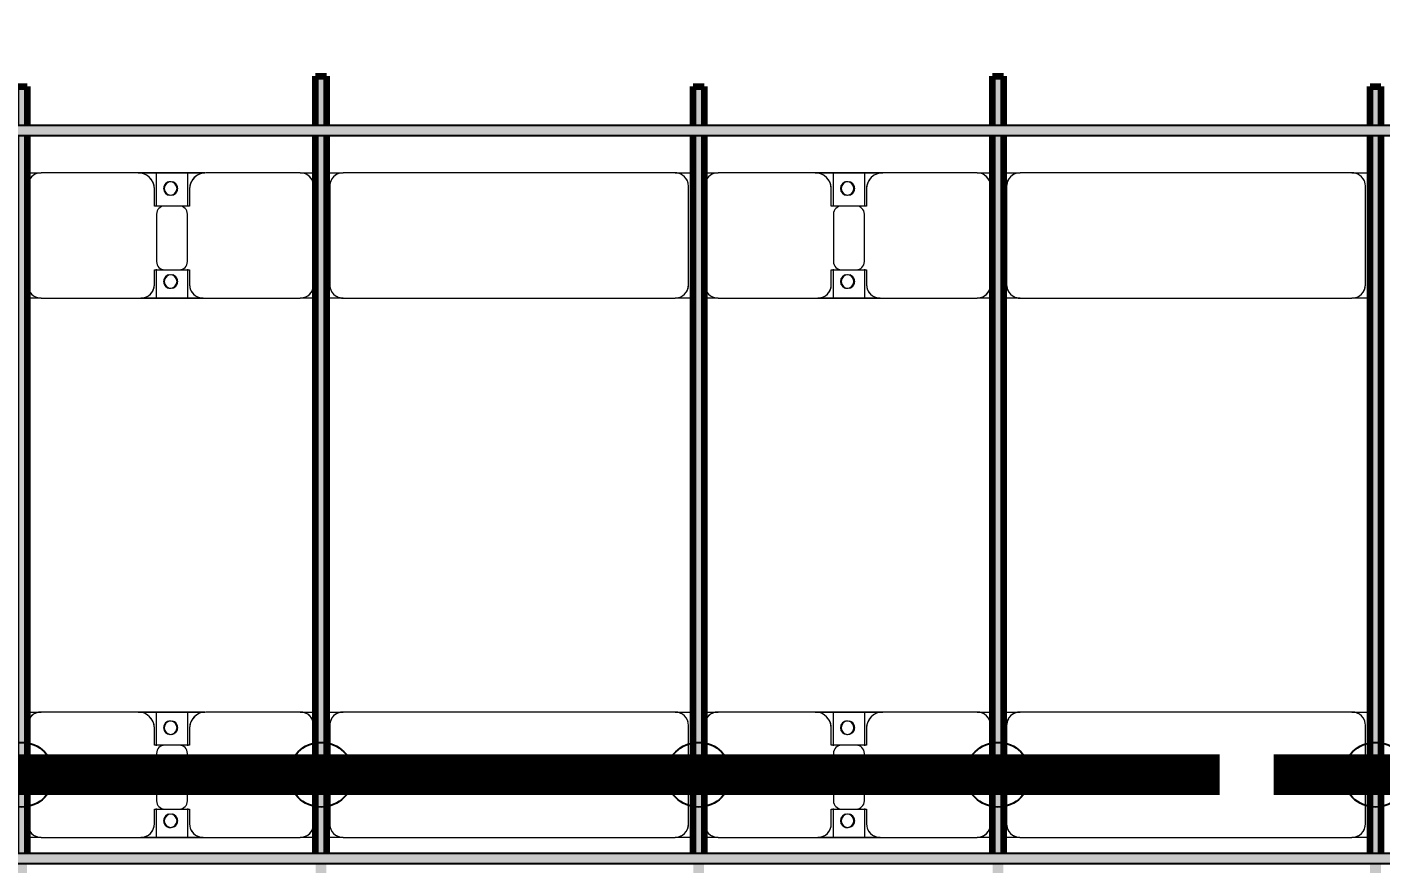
# Model space of a CAD drawing. Header units: millimetres. Extents: x -268744 to 115753, y -96240 to -10461.
# Drawn here: x -140349 to -135329, y -22647 to -19543 of the extents above; entities that cross this region are included whole.
import ezdxf

# ---------------------------------------------------------------- set-up
doc = ezdxf.new("R2010")
doc.units = ezdxf.units.MM
for name, color, linetype, lineweight in [('A-ANNO-DIMS', 211, 'Continuous', 9), ('A-ANNO-DIMS-900', 211, 'Continuous', 9), ('A-GENM', 13, 'Continuous', 9), ('S-BEAM', 12, 'Continuous', 9)]:
    doc.layers.add(name, color=color, linetype=linetype, lineweight=lineweight)
doc.layers.add('GC-HOP 40x60 GIA CUONG', color=1, linetype='Continuous')
doc.styles.add('Trebuchet MS', font='trebuc.ttf', dxfattribs={"width": 0.8, "height": 2700})
doc.dimstyles.new('Arc_Length_-_3mm_Trebuchet_MS_3', dxfattribs={"dimscale": 304.8, "dimtxt": 2783.567448, "dimasz": 2.952756, "dimexe": 4.429134, "dimexo": 4.429134, "dimgap": 0.885827, "dimtad": 1, "dimdec": 0, "dimrnd": 10, "dimzin": 0, "dimdsep": 46, "dimtxsty": 'Trebuchet MS', "dimblk1": 'OBLIQUE', "dimblk2": 'OBLIQUE', "dimsah": 1, "dimcen": 0.09, "dimdle": 2.952756, "dimazin": 0, "dimtfac": 1, "dimtdec": 4, "dimtix": 1, "dimtmove": 0, "dimatfit": 3, "dimfxl": 1, "dimtvp": 1, "dimtfill": 1, "dimtolj": 1, "dimtzin": 0, "dimarcsym": 2})

# ---------------------------------------------------------------- blocks, each defined once
blk = doc.blocks.new('Dầm C52 - Hộp 40x60-104813-KHUNG KẾT CẤU BÈ PIN 1')
at = {"layer": 'S-BEAM', "lineweight": 25}
blk.add_hatch(color=4, dxfattribs=at).paths.add_polyline_path([(-145811, -20), (145811, -20), (145811, 20), (-145811, 20)])
at = {"layer": 'S-BEAM', "color": 4, "lineweight": 25}
for p, q in [((-145811, 20), (145811, 20)), ((145811, -20), (-145811, -20))]:
    blk.add_line(p, q, dxfattribs=at)
blk = doc.blocks.new('Dầm C52 - Hộp 40x60-V24-KHUNG KẾT CẤU BÈ PIN 1')
at = {"layer": 'S-BEAM', "lineweight": 25}
blk.add_hatch(color=4, dxfattribs=at).paths.add_polyline_path([(-145811, -20), (145811, -20), (145811, 20), (-145811, 20)])
at = {"layer": 'S-BEAM', "color": 4, "lineweight": 25}
for p, q in [((-145811, 20), (145811, 20)), ((145811, -20), (-145811, -20))]:
    blk.add_line(p, q, dxfattribs=at)
blk = doc.blocks.new('Dai phao do pin - DẢI PHAO ĐỠ PIN-V53-KHUNG KẾT CẤU BÈ PIN 1')
at = {"layer": 'A-GENM', "color": 7}
for p, q in [((40877.6, 241.6), (40929.7, 241.6)), ((40877.6, 241.6), (40929.7, 241.6)), ((41289.7, 241.6), (40929.7, 241.6)), ((41289.7, 241.6), (41472.2, 241.6)), ((41472.2, 241.6), (41289.7, 241.6)), ((41357.8, 241.6), (41537.4, 241.6)), ((41357.8, 116.2), (41357.8, 241.6)), ((41537.4, 241.6), (41357.8, 241.6)), ((41472.2, 241.6), (41472.2, 116.2)), ((41890.3, 241.6), (41540.3, 241.6)), ((41890.3, 241.6), (41947.6, 241.6)), ((41890.3, 241.6), (41947.6, 241.6)), ((41987.6, 241.6), (42049.7, 241.6)), ((41987.6, 241.6), (42049.7, 241.6)), ((43280.3, 241.6), (42049.7, 241.6)), ((43280.3, 241.6), (43347.6, 241.6)), ((43280.3, 241.6), (43347.6, 241.6)), ((43387.6, 241.6), (43439.7, 241.6)), ((43387.6, 241.6), (43439.7, 241.6)), ((43799.7, 241.6), (43439.7, 241.6)), ((43799.7, 241.6), (43982.2, 241.6)), ((43982.2, 241.6), (43799.7, 241.6)), ((43867.8, 241.6), (44050.3, 241.6)), ((43867.8, 116.2), (43867.8, 241.6)), ((44050.3, 241.6), (43867.8, 241.6)), ((43982.2, 241.6), (43982.2, 116.2)), ((44400.3, 241.6), (44050.3, 241.6)), ((44400.3, 241.6), (44457.6, 241.6)), ((44400.3, 241.6), (44457.6, 241.6)), ((44497.6, 241.6), (44559.7, 241.6)), ((44497.6, 241.6), (44559.7, 241.6)), ((45790.3, 241.6), (44559.7, 241.6)), ((45790.3, 241.6), (45857.6, 241.6)), ((45790.3, 241.6), (45857.6, 241.6)), ((40879.7, 191.6), (40879.7, -173.4)), ((41349.7, 118.2), (41349.7, 181.6)), ((41480.3, 181.6), (41480.3, 118.2)), ((41940.3, -173.4), (41940.3, 191.6)), ((41999.7, 191.6), (41999.7, -173.4)), ((43330.3, -173.4), (43330.3, 191.6)), ((43389.7, 191.6), (43389.7, -173.4)), ((43859.7, 118.2), (43859.7, 181.6)), ((43990.3, 181.6), (43990.3, 118.2)), ((44450.3, -173.4), (44450.3, 191.6)), ((44509.7, 191.6), (44509.7, -173.4)), ((45840.3, -173.4), (45840.3, 191.6)), ((41442.2, 118.2), (41349.7, 118.2)), ((41480.3, 118.2), (41387.8, 118.2)), ((43952.2, 118.2), (43859.7, 118.2)), ((43990.3, 118.2), (43897.8, 118.2)), ((41357.8, 88.2), (41357.8, -88.2)), ((41472.2, -88.2), (41472.2, 88.2)), ((43867.8, 88.2), (43867.8, -88.2)), ((43982.2, -88.2), (43982.2, 88.2)), ((41349.7, -173.4), (41349.7, -118.2)), ((41349.7, -118.2), (41442.2, -118.2)), ((41357.8, -223.4), (41357.8, -116.2)), ((41387.8, -118.2), (41480.3, -118.2)), ((41472.2, -116.2), (41472.2, -223.4)), ((41480.3, -118.2), (41480.3, -173.4)), ((43859.7, -173.4), (43859.7, -118.2)), ((43859.7, -118.2), (43952.2, -118.2)), ((43867.8, -223.4), (43867.8, -116.2)), ((43897.8, -118.2), (43990.3, -118.2)), ((43982.2, -116.2), (43982.2, -223.4)), ((43990.3, -118.2), (43990.3, -173.4)), ((40929.7, -223.4), (40877.6, -223.4)), ((40929.7, -223.4), (40877.6, -223.4)), ((40929.7, -223.4), (41299.7, -223.4)), ((41472.2, -223.4), (41299.7, -223.4)), ((41299.7, -223.4), (41472.2, -223.4)), ((41530.3, -223.4), (41357.8, -223.4)), ((41357.8, -223.4), (41530.3, -223.4)), ((41530.3, -223.4), (41890.3, -223.4)), ((41947.6, -223.4), (41890.3, -223.4)), ((41947.6, -223.4), (41890.3, -223.4)), ((42049.7, -223.4), (41987.6, -223.4)), ((42049.7, -223.4), (41987.6, -223.4)), ((42049.7, -223.4), (43280.3, -223.4)), ((43347.6, -223.4), (43280.3, -223.4)), ((43347.6, -223.4), (43280.3, -223.4)), ((43439.7, -223.4), (43387.6, -223.4)), ((43439.7, -223.4), (43387.6, -223.4)), ((43439.7, -223.4), (43809.7, -223.4)), ((43982.2, -223.4), (43809.7, -223.4)), ((43809.7, -223.4), (43982.2, -223.4)), ((44040.3, -223.4), (43867.8, -223.4)), ((43867.8, -223.4), (44040.3, -223.4)), ((44040.3, -223.4), (44400.3, -223.4)), ((44457.6, -223.4), (44400.3, -223.4)), ((44457.6, -223.4), (44400.3, -223.4)), ((44559, -223.4), (44497.6, -223.4)), ((44559, -223.4), (44497.6, -223.4)), ((44559.7, -223.4), (45790.3, -223.4)), ((45857.6, -223.4), (45790.3, -223.4)), ((45857.6, -223.4), (45790.3, -223.4))]:
    blk.add_line(p, q, dxfattribs=at)
for centre, radius, start, end in [((40929.7, 191.6), 50, 90, 180), ((40929.7, 191.6), 50, 105, 180), ((41289.7, 181.6), 60, 0, 90), ((41289.7, 181.6), 60, 0, 60), ((41408.6, 183.2), 25, 0, 180), ((41408.6, 183.2), 25, 0, 165), ((41411.4, 183.2), 25, 360, 180), ((41411.4, 183.2), 25, 90, 180), ((41411.4, 183.2), 25, 15, 75), ((41540.3, 181.6), 60, 90, 180), ((41540.3, 181.6), 60, 120, 180), ((41890.3, 191.6), 50, 0, 90), ((41890.3, 191.6), 50, 0, 75), ((42049.7, 191.6), 50, 90, 180), ((42049.7, 191.6), 50, 150, 180), ((42049.7, 191.6), 50, 105, 135), ((43280.3, 191.6), 50, 0, 90), ((43280.3, 191.6), 50, 60, 90), ((43280.3, 191.6), 50, 15, 30), ((43439.7, 191.6), 50, 90, 180), ((43439.7, 191.6), 50, 105, 180), ((43799.7, 181.6), 60, 360, 90), ((43799.7, 181.6), 60, 360, 60), ((43918.6, 183.2), 25, 360, 180), ((43918.6, 183.2), 25, 360, 165), ((43921.4, 183.2), 25, 360, 180), ((43921.4, 183.2), 25, 90, 180), ((43921.4, 183.2), 25, 15, 75), ((44050.3, 181.6), 60, 90, 180), ((44050.3, 181.6), 60, 120, 180), ((44400.3, 191.6), 50, 0, 90), ((44400.3, 191.6), 50, 0, 75), ((44559.7, 191.6), 50, 90, 180), ((44559.7, 191.6), 50, 150, 180), ((44559.7, 191.6), 50, 105, 135), ((45790.3, 191.6), 50, 0, 90), ((45790.3, 191.6), 50, 60, 90), ((45790.3, 191.6), 50, 15, 30), ((41408.6, 183.2), 25, 180, 360), ((41411.4, 183.2), 25, 180, 0), ((41411.4, 183.2), 25, 180, 300), ((41408.6, 183.2), 25, 210, 0), ((41411.4, 183.2), 25, 330, 345), ((43918.6, 183.2), 25, 180, 360), ((43921.4, 183.2), 25, 180, 360), ((43921.4, 183.2), 25, 180, 300), ((43918.6, 183.2), 25, 210, 360), ((43921.4, 183.2), 25, 330, 345), ((41387.8, 88.2), 30, 90, 180), ((41442.2, 88.2), 30, 0, 90), ((43897.8, 88.2), 30, 90, 180), ((43952.2, 88.2), 30, 0, 90), ((41387.8, -88.2), 30, 180, 270), ((41442.2, -88.2), 30, 270, 360), ((43897.8, -88.2), 30, 180, 270), ((43952.2, -88.2), 30, 270, 0), ((41408.6, -161.8), 25, 360, 180), ((41408.6, -161.8), 25, 105, 165), ((41411.4, -161.8), 25, 360, 180), ((41411.4, -161.8), 25, 105, 180), ((41408.6, -161.8), 25, 360, 75), ((41411.4, -161.8), 25, 15, 75), ((43918.6, -161.8), 25, 0, 180), ((43918.6, -161.8), 25, 105, 165), ((43921.4, -161.8), 25, 0, 180), ((43921.4, -161.8), 25, 105, 180), ((43918.6, -161.8), 25, 0, 75), ((43921.4, -161.8), 25, 15, 75), ((40929.7, -173.4), 50, 180, 270), ((40929.7, -173.4), 50, 180, 255), ((41299.7, -173.4), 50, 270, 0), ((41299.7, -173.4), 50, 285, 0), ((41408.6, -161.8), 25, 180, 360), ((41408.6, -161.8), 25, 195, 360), ((41411.4, -161.8), 25, 180, 360), ((41411.4, -161.8), 25, 180, 270), ((41411.4, -161.8), 25, 285, 345), ((41530.3, -173.4), 50, 180, 270), ((41530.3, -173.4), 50, 180, 255), ((41890.3, -173.4), 50, 270, 0), ((41890.3, -173.4), 50, 285, 0), ((42049.7, -173.4), 50, 180, 270), ((42049.7, -173.4), 50, 180, 210), ((43280.3, -173.4), 50, 270, 0), ((43280.3, -173.4), 50, 330, 360), ((43439.7, -173.4), 50, 180, 270), ((43439.7, -173.4), 50, 180, 255), ((43809.7, -173.4), 50, 270, 360), ((43809.7, -173.4), 50, 285, 0), ((43918.6, -161.8), 25, 180, 0), ((43918.6, -161.8), 25, 195, 0), ((43921.4, -161.8), 25, 180, 0), ((43921.4, -161.8), 25, 180, 270), ((43921.4, -161.8), 25, 285, 345), ((44040.3, -173.4), 50, 180, 270), ((44040.3, -173.4), 50, 180, 255), ((44400.3, -173.4), 50, 270, 360), ((44400.3, -173.4), 50, 285, 360), ((44559.7, -173.4), 50, 180, 270), ((44559.7, -173.4), 50, 180, 210), ((45790.3, -173.4), 50, 270, 0), ((45790.3, -173.4), 50, 330, 360), ((42049.7, -173.4), 50, 240, 270), ((43280.3, -173.4), 50, 285, 300), ((44559.7, -173.4), 50, 240, 269.2272), ((45790.3, -173.4), 50, 285, 300)]:
    blk.add_arc(centre, radius, start, end, dxfattribs=at)
blk = doc.blocks.new('Dai phao do pin - DẢI PHAO ĐỠ PIN-V54-KHUNG KẾT CẤU BÈ PIN 1')
at = {"layer": 'A-GENM', "color": 7}
for p, q in [((40877.6, 241.6), (40929.7, 241.6)), ((40877.6, 241.6), (40929.7, 241.6)), ((41289.7, 241.6), (40929.7, 241.6)), ((41289.7, 241.6), (41472.2, 241.6)), ((41472.2, 241.6), (41289.7, 241.6)), ((41357.8, 241.6), (41537.4, 241.6)), ((41357.8, 116.2), (41357.8, 241.6)), ((41537.4, 241.6), (41357.8, 241.6)), ((41472.2, 241.6), (41472.2, 116.2)), ((41890.3, 241.6), (41540.3, 241.6)), ((41890.3, 241.6), (41947.6, 241.6)), ((41890.3, 241.6), (41947.6, 241.6)), ((41987.6, 241.6), (42049.7, 241.6)), ((41987.6, 241.6), (42049.7, 241.6)), ((43280.3, 241.6), (42049.7, 241.6)), ((43280.3, 241.6), (43347.6, 241.6)), ((43280.3, 241.6), (43347.6, 241.6)), ((43387.6, 241.6), (43439.7, 241.6)), ((43387.6, 241.6), (43439.7, 241.6)), ((43799.7, 241.6), (43439.7, 241.6)), ((43799.7, 241.6), (43982.2, 241.6)), ((43982.2, 241.6), (43799.7, 241.6)), ((43867.8, 241.6), (44050.3, 241.6)), ((43867.8, 116.2), (43867.8, 241.6)), ((44050.3, 241.6), (43867.8, 241.6)), ((43982.2, 241.6), (43982.2, 116.2)), ((44400.3, 241.6), (44050.3, 241.6)), ((44400.3, 241.6), (44457.6, 241.6)), ((44400.3, 241.6), (44457.6, 241.6)), ((44497.6, 241.6), (44559.7, 241.6)), ((44497.6, 241.6), (44559.7, 241.6)), ((45790.3, 241.6), (44559.7, 241.6)), ((45790.3, 241.6), (45857.6, 241.6)), ((45790.3, 241.6), (45857.6, 241.6)), ((40879.7, 191.6), (40879.7, -173.4)), ((41349.7, 118.2), (41349.7, 181.6)), ((41480.3, 181.6), (41480.3, 118.2)), ((41940.3, -173.4), (41940.3, 191.6)), ((41999.7, 191.6), (41999.7, -173.4)), ((43330.3, -173.4), (43330.3, 191.6)), ((43389.7, 191.6), (43389.7, -173.4)), ((43859.7, 118.2), (43859.7, 181.6)), ((43990.3, 181.6), (43990.3, 118.2)), ((44450.3, -173.4), (44450.3, 191.6)), ((44509.7, 191.6), (44509.7, -173.4)), ((45840.3, -173.4), (45840.3, 191.6)), ((41442.2, 118.2), (41349.7, 118.2)), ((41480.3, 118.2), (41387.8, 118.2)), ((43952.2, 118.2), (43859.7, 118.2)), ((43990.3, 118.2), (43897.8, 118.2)), ((41357.8, 88.2), (41357.8, -88.2)), ((41472.2, -88.2), (41472.2, 88.2)), ((43867.8, 88.2), (43867.8, -88.2)), ((43982.2, -88.2), (43982.2, 88.2)), ((41349.7, -173.4), (41349.7, -118.2)), ((41349.7, -118.2), (41442.2, -118.2)), ((41357.8, -223.4), (41357.8, -116.2)), ((41387.8, -118.2), (41480.3, -118.2)), ((41472.2, -116.2), (41472.2, -223.4)), ((41480.3, -118.2), (41480.3, -173.4)), ((43859.7, -173.4), (43859.7, -118.2)), ((43859.7, -118.2), (43952.2, -118.2)), ((43867.8, -223.4), (43867.8, -116.2)), ((43897.8, -118.2), (43990.3, -118.2)), ((43982.2, -116.2), (43982.2, -223.4)), ((43990.3, -118.2), (43990.3, -173.4)), ((40929.7, -223.4), (40877.6, -223.4)), ((40929.7, -223.4), (40877.6, -223.4)), ((40929.7, -223.4), (41299.7, -223.4)), ((41472.2, -223.4), (41299.7, -223.4)), ((41299.7, -223.4), (41472.2, -223.4)), ((41530.3, -223.4), (41357.8, -223.4)), ((41357.8, -223.4), (41530.3, -223.4)), ((41530.3, -223.4), (41890.3, -223.4)), ((41947.6, -223.4), (41890.3, -223.4)), ((41947.6, -223.4), (41890.3, -223.4)), ((42049.7, -223.4), (41987.6, -223.4)), ((42049.7, -223.4), (41987.6, -223.4)), ((42049.7, -223.4), (43280.3, -223.4)), ((43347.6, -223.4), (43280.3, -223.4)), ((43347.6, -223.4), (43280.3, -223.4)), ((43439.7, -223.4), (43387.6, -223.4)), ((43439.7, -223.4), (43387.6, -223.4)), ((43439.7, -223.4), (43809.7, -223.4)), ((43982.2, -223.4), (43809.7, -223.4)), ((43809.7, -223.4), (43982.2, -223.4)), ((44040.3, -223.4), (43867.8, -223.4)), ((43867.8, -223.4), (44040.3, -223.4)), ((44040.3, -223.4), (44400.3, -223.4)), ((44457.6, -223.4), (44400.3, -223.4)), ((44457.6, -223.4), (44400.3, -223.4)), ((44559.7, -223.4), (44497.6, -223.4)), ((44559.7, -223.4), (44497.6, -223.4)), ((44559.7, -223.4), (45790.3, -223.4)), ((45857.6, -223.4), (45790.3, -223.4)), ((45857.6, -223.4), (45790.3, -223.4))]:
    blk.add_line(p, q, dxfattribs=at)
for centre, radius, start, end in [((40929.7, 191.6), 50, 90, 180), ((40929.7, 191.6), 50, 105, 180), ((41289.7, 181.6), 60, 0, 90), ((41289.7, 181.6), 60, 0, 60), ((41408.6, 183.2), 25, 0, 180), ((41408.6, 183.2), 25, 0, 165), ((41411.4, 183.2), 25, 360, 180), ((41411.4, 183.2), 25, 90, 180), ((41411.4, 183.2), 25, 15, 75), ((41540.3, 181.6), 60, 90, 180), ((41540.3, 181.6), 60, 120, 180), ((41890.3, 191.6), 50, 0, 90), ((41890.3, 191.6), 50, 0, 75), ((42049.7, 191.6), 50, 90, 180), ((42049.7, 191.6), 50, 150, 180), ((42049.7, 191.6), 50, 105, 135), ((43280.3, 191.6), 50, 0, 90), ((43280.3, 191.6), 50, 60, 90), ((43280.3, 191.6), 50, 15, 30), ((43439.7, 191.6), 50, 90, 180), ((43439.7, 191.6), 50, 105, 180), ((43799.7, 181.6), 60, 360, 90), ((43799.7, 181.6), 60, 360, 60), ((43918.6, 183.2), 25, 360, 180), ((43918.6, 183.2), 25, 360, 165), ((43921.4, 183.2), 25, 360, 180), ((43921.4, 183.2), 25, 90, 180), ((43921.4, 183.2), 25, 15, 75), ((44050.3, 181.6), 60, 90, 180), ((44050.3, 181.6), 60, 120, 180), ((44400.3, 191.6), 50, 0, 90), ((44400.3, 191.6), 50, 0, 75), ((44559.7, 191.6), 50, 90, 180), ((44559.7, 191.6), 50, 150, 180), ((44559.7, 191.6), 50, 105, 135), ((45790.3, 191.6), 50, 0, 90), ((45790.3, 191.6), 50, 60, 90), ((45790.3, 191.6), 50, 15, 30), ((41408.6, 183.2), 25, 180, 360), ((41411.4, 183.2), 25, 180, 0), ((41411.4, 183.2), 25, 180, 300), ((41408.6, 183.2), 25, 210, 0), ((41411.4, 183.2), 25, 330, 345), ((43918.6, 183.2), 25, 180, 360), ((43921.4, 183.2), 25, 180, 360), ((43921.4, 183.2), 25, 180, 300), ((43918.6, 183.2), 25, 210, 360), ((43921.4, 183.2), 25, 330, 345), ((41387.8, 88.2), 30, 90, 180), ((41442.2, 88.2), 30, 0, 90), ((43897.8, 88.2), 30, 90, 180), ((43952.2, 88.2), 30, 0, 90), ((41387.8, -88.2), 30, 180, 270), ((41442.2, -88.2), 30, 270, 360), ((43897.8, -88.2), 30, 180, 270), ((43952.2, -88.2), 30, 270, 0), ((41408.6, -161.8), 25, 360, 180), ((41408.6, -161.8), 25, 105, 165), ((41411.4, -161.8), 25, 360, 180), ((41411.4, -161.8), 25, 105, 180), ((41408.6, -161.8), 25, 360, 75), ((41411.4, -161.8), 25, 15, 75), ((43918.6, -161.8), 25, 0, 180), ((43918.6, -161.8), 25, 105, 165), ((43921.4, -161.8), 25, 0, 180), ((43921.4, -161.8), 25, 105, 180), ((43918.6, -161.8), 25, 0, 75), ((43921.4, -161.8), 25, 15, 75), ((40929.7, -173.4), 50, 180, 270), ((40929.7, -173.4), 50, 180, 255), ((41299.7, -173.4), 50, 270, 0), ((41299.7, -173.4), 50, 285, 0), ((41408.6, -161.8), 25, 180, 360), ((41408.6, -161.8), 25, 195, 360), ((41411.4, -161.8), 25, 180, 360), ((41411.4, -161.8), 25, 180, 270), ((41411.4, -161.8), 25, 285, 345), ((41530.3, -173.4), 50, 180, 270), ((41530.3, -173.4), 50, 180, 255), ((41890.3, -173.4), 50, 270, 0), ((41890.3, -173.4), 50, 285, 0), ((42049.7, -173.4), 50, 180, 270), ((42049.7, -173.4), 50, 180, 210), ((43280.3, -173.4), 50, 270, 0), ((43280.3, -173.4), 50, 330, 360), ((43439.7, -173.4), 50, 180, 270), ((43439.7, -173.4), 50, 180, 255), ((43809.7, -173.4), 50, 270, 360), ((43809.7, -173.4), 50, 285, 0), ((43918.6, -161.8), 25, 180, 0), ((43918.6, -161.8), 25, 195, 0), ((43921.4, -161.8), 25, 180, 0), ((43921.4, -161.8), 25, 180, 270), ((43921.4, -161.8), 25, 285, 345), ((44040.3, -173.4), 50, 180, 270), ((44040.3, -173.4), 50, 180, 255), ((44400.3, -173.4), 50, 270, 360), ((44400.3, -173.4), 50, 285, 360), ((44559.7, -173.4), 50, 180, 270), ((44559.7, -173.4), 50, 180, 210), ((45790.3, -173.4), 50, 270, 0), ((45790.3, -173.4), 50, 330, 360), ((42049.7, -173.4), 50, 240, 270), ((43280.3, -173.4), 50, 285, 300), ((44559.7, -173.4), 50, 240, 270), ((45790.3, -173.4), 50, 285, 300)]:
    blk.add_arc(centre, radius, start, end, dxfattribs=at)
blk = doc.blocks.new('Dầm C52 - Dầm C52-102503-KHUNG KẾT CẤU BÈ PIN 1')
at = {"layer": 'S-BEAM', "lineweight": 140}
h = blk.add_hatch(color=1, dxfattribs=at)
h.paths.add_polyline_path([(-25480.9, 20), (-25480.9, -20), (-25440.9, -20), (-25440.9, 20)])
h.paths.add_polyline_path([(-25400.9, 20), (-25400.9, -20), (-19440.9, -20), (-19443, 20), (-24983.5, 20)])
h.paths.add_polyline_path([(-19400.9, 20), (-19400.9, -20), (-13440.9, -20), (-13440.9, 20), (-17596.2, 20)])
h.paths.add_polyline_path([(-13400.9, -20), (-7440.9, -20), (-7440.9, 20), (-13400.9, 20)])
h.paths.add_polyline_path([(-7400.9, -20), (-1440.9, -20), (-1440.9, 20), (-7400.9, 20)])
h.paths.add_polyline_path([(-1400.9, -20), (4559.1, -20), (4559.1, 20), (-1400.9, 20)])
h.paths.add_polyline_path([(4599.1, -20), (10559.1, -20), (10559.1, 20), (4599.1, 20)])
h.paths.add_polyline_path([(10599.1, 20), (10599.1, -20), (16559.1, -20), (16559.1, 20), (11952.8, 20)])
h.paths.add_polyline_path([(16599.1, -20), (22559.1, -20), (22559.1, 20), (16599.1, 20)])
h.paths.add_polyline_path([(22599.1, -20), (25259.1, -20), (25259.1, 20), (22599.1, 20)])
h.paths.add_polyline_path([(25299.1, -20), (25441.8, -20), (25441.8, 20), (25299.1, 20)])
at = {"layer": 'S-BEAM', "color": 1, "lineweight": 140}
for p, q in [((22599.1, 20), (25259.1, 20)), ((25299.1, 20), (25441.8, 20)), ((25441.8, 20), (25441.8, -20)), ((25259.1, -20), (22599.1, -20)), ((25441.8, -20), (25299.1, -20))]:
    blk.add_line(p, q, dxfattribs=at)
blk = doc.blocks.new('Dầm C52 - Dầm C52-V2-KHUNG KẾT CẤU BÈ PIN 1')
at = {"layer": 'S-BEAM', "lineweight": 140}
h = blk.add_hatch(color=1, dxfattribs=at)
h.paths.add_polyline_path([(-25480.9, 20), (-25480.9, -20), (-25440.9, -20), (-25440.9, 20)])
h.paths.add_polyline_path([(-25400.9, 20), (-25400.9, -20), (-19440.9, -20), (-19443, 20), (-24983.5, 20)])
h.paths.add_polyline_path([(-19400.9, 20), (-19400.9, -20), (-13440.9, -20), (-13440.9, 20), (-18519.6, 20)])
h.paths.add_polyline_path([(-13400.9, -20), (-7440.9, -20), (-7440.9, 20), (-13400.9, 20)])
h.paths.add_polyline_path([(-7400.9, 20), (-7400.9, -20), (-1440.9, -20), (-1440.9, 20), (-6515.3, 20)])
h.paths.add_polyline_path([(-1400.9, 20), (-1400.9, -20), (4559.1, -20), (4559.1, 20), (-974.9, 20)])
h.paths.add_polyline_path([(4599.1, -20), (10559.1, -20), (10559.1, 20), (4599.1, 20)])
h.paths.add_polyline_path([(10599.1, -20), (16559.1, -20), (16559.1, 20), (10599.1, 20)])
h.paths.add_polyline_path([(16599.1, 20), (16599.1, -20), (22559.1, -20), (22559.1, 20), (17493.2, 20)])
h.paths.add_polyline_path([(22599.1, 20), (22599.1, -20), (25259.1, -20), (25259.1, 20), (23033.7, 20)])
h.paths.add_polyline_path([(25299.1, -20), (25480.9, -20), (25480.9, 20), (25299.1, 20)])
at = {"layer": 'S-BEAM', "color": 1, "lineweight": 140}
for p, q in [((22599.1, 20), (25259.1, 20)), ((25299.1, 20), (25480.9, 20)), ((25480.9, 20), (25480.9, -20)), ((25259.1, -20), (22599.1, -20)), ((25480.9, -20), (25299.1, -20))]:
    blk.add_line(p, q, dxfattribs=at)
blk = doc.blocks.new('Dầm C52 - Dầm C52-V20-KHUNG KẾT CẤU BÈ PIN 1')
at = {"layer": 'S-BEAM', "lineweight": 140}
h = blk.add_hatch(color=1, dxfattribs=at)
h.paths.add_polyline_path([(-25480.9, 20), (-25480.9, -20), (-25440.9, -20), (-25440.9, 20)])
h.paths.add_polyline_path([(-25400.9, 1.6), (-25400.9, -20), (-19440.9, -20), (-19443, 20), (-25400.9, 20)])
h.paths.add_polyline_path([(-19400.9, -20), (-13440.9, -20), (-13440.9, 20), (-19400.9, 20), (-19400.9, 1.6)])
h.paths.add_polyline_path([(-13400.9, 1.6), (-13400.9, -20), (-7440.9, -20), (-7440.9, 20), (-13400.9, 20)])
h.paths.add_polyline_path([(-7400.9, 20), (-7400.9, -20), (-1440.9, -20), (-1440.9, 20), (-6515.3, 20)])
h.paths.add_polyline_path([(-1400.9, 1.6), (-1400.9, -20), (4559.1, -20), (4559.1, 20), (-1400.9, 20)])
h.paths.add_polyline_path([(4599.1, 1.6), (4599.1, -20), (10559.1, -20), (10559.1, 20), (4599.1, 20)])
h.paths.add_polyline_path([(10599.1, 20), (10599.1, -20), (16559.1, -20), (16559.1, 20), (11029.4, 20)])
h.paths.add_polyline_path([(16599.1, 20), (16599.1, -20), (22559.1, -20), (22559.1, 20), (17493.2, 20)])
h.paths.add_polyline_path([(22599.1, 1.6), (22599.1, -20), (25259.1, -20), (25259.1, 20), (22599.1, 20)])
h.paths.add_polyline_path([(25299.1, -20), (25441.8, -20), (25441.8, 20), (25299.1, 20), (25299.1, 1.6)])
at = {"layer": 'S-BEAM', "color": 1, "lineweight": 140}
for p, q in [((22599.1, 20), (25259.1, 20)), ((25299.1, 20), (25441.8, 20)), ((25441.8, 20), (25441.8, -20)), ((25259.1, -20), (22599.1, -20)), ((25441.8, -20), (25299.1, -20))]:
    blk.add_line(p, q, dxfattribs=at)
blk = doc.blocks.new('Dầm C52 - Dầm C52-V1-KHUNG KẾT CẤU BÈ PIN 1')
at = {"layer": 'S-BEAM', "lineweight": 140}
h = blk.add_hatch(color=1, dxfattribs=at)
h.paths.add_polyline_path([(-25480.9, 20), (-25480.9, -20), (-25440.9, -20), (-25445.2, 20)])
h.paths.add_polyline_path([(-25400.9, -20), (-19440.9, -20), (-19443, 20), (-25400.9, 20)])
h.paths.add_polyline_path([(-19400.9, 20), (-19400.9, -20), (-13440.9, -20), (-13440.9, 20), (-18981.3, 20)])
h.paths.add_polyline_path([(-13400.9, -20), (-7440.9, -20), (-7440.9, 20), (-13400.9, 20)])
h.paths.add_polyline_path([(-7400.9, 20), (-7400.9, -20), (-1440.9, -20), (-1440.9, 20), (-6977, 20)])
h.paths.add_polyline_path([(-1400.9, -20), (4559.1, -20), (4559.1, 20), (-1400.9, 20)])
h.paths.add_polyline_path([(4599.1, 20), (4599.1, -20), (10559.1, -20), (10559.1, 20), (5027.2, 20)])
h.paths.add_polyline_path([(10599.1, -20), (16559.1, -20), (16559.1, 20), (10599.1, 20)])
h.paths.add_polyline_path([(16599.1, 20), (16599.1, -20), (22559.1, -20), (22559.1, 20), (17031.5, 20)])
h.paths.add_polyline_path([(22599.1, -20), (25259.1, -20), (25259.1, 20), (22599.1, 20)])
h.paths.add_polyline_path([(25299.1, -20), (25480.9, -20), (25480.9, 20), (25299.1, 20)])
at = {"layer": 'S-BEAM', "color": 1, "lineweight": 140}
for p, q in [((22599.1, 20), (25259.1, 20)), ((25299.1, 20), (25480.9, 20)), ((25480.9, 20), (25480.9, -20)), ((25259.1, -20), (22599.1, -20)), ((25480.9, -20), (25299.1, -20))]:
    blk.add_line(p, q, dxfattribs=at)
blk = doc.blocks.new('be pin 1_rvt-1-KHUNG KẾT CẤU BÈ PIN 1')
at = {"layer": 'A-GENM', "lineweight": 9}
for name, p in [('Dai phao do pin - DẢI PHAO ĐỠ PIN-V54-KHUNG KẾT CẤU BÈ PIN 1', (-181226.8, -20324.7)), ('Dai phao do pin - DẢI PHAO ĐỠ PIN-V53-KHUNG KẾT CẤU BÈ PIN 1', (-181226.8, -22324.7))]:
    blk.add_blockref(name, p, dxfattribs=at)
at = {"layer": 'S-BEAM', "lineweight": 9, "rotation": 90.00000000032618}
for name, p in [('Dầm C52 - Dầm C52-V2-KHUNG KẾT CẤU BÈ PIN 1', (-139259.1, -45205.6)), ('Dầm C52 - Dầm C52-V1-KHUNG KẾT CẤU BÈ PIN 1', (-136749.1, -45205.6)), ('Dầm C52 - Dầm C52-102503-KHUNG KẾT CẤU BÈ PIN 1', (-140369.1, -45205.6)), ('Dầm C52 - Dầm C52-V20-KHUNG KẾT CẤU BÈ PIN 1', (-137859.1, -45205.6)), ('Dầm C52 - Dầm C52-102503-KHUNG KẾT CẤU BÈ PIN 1', (-135349.1, -45205.6))]:
    blk.add_blockref(name, p, dxfattribs=at)
at = {"layer": 'S-BEAM', "lineweight": 9}
for name, p in [('Dầm C52 - Hộp 40x60-V24-KHUNG KẾT CẤU BÈ PIN 1', (-110896.7, -19926.5)), ('Dầm C52 - Hộp 40x60-104813-KHUNG KẾT CẤU BÈ PIN 1', (-110896.7, -22626.5))]:
    blk.add_blockref(name, p, dxfattribs=at)
blk = doc.blocks.new('DIMBLOCK3-KHUNG KẾT CẤU BÈ PIN 1')
at = {"layer": 'A-ANNO-DIMS-900', "transparency": 16777216}
for p, q in [((-183734, -14861.3), (-183734, -13511.3)), ((-110909, -14861.3), (-110909, -13511.3)), ((-183734, -14861.3), (-110909, -14861.3)), ((-183734, -14861.3), (-183734, -18738.1)), ((-110909, -14861.3), (-110909, -18738.1))]:
    blk.add_line(p, q, dxfattribs=at)
at = {"layer": 'A-ANNO-DIMS-900', "lineweight": 70, "transparency": 16777216}
for p, q in [((-183734, -14861.3), (-183284, -14411.3)), ((-110909, -14861.3), (-110459, -14411.3)), ((-183734, -14861.3), (-184184, -15311.3)), ((-110909, -14861.3), (-111359, -15311.3))]:
    blk.add_line(p, q, dxfattribs=at)
at = {"layer": 'A-ANNO-DIMS-900', "color": 0, "transparency": 16777216, "insert": (-150859.9, -11136.4), "char_height": 2700, "width": 8492.24, "attachment_point": 1, "line_spacing_factor": 1.048425, "style": 'Trebuchet MS', "bg_fill": 3, "box_fill_scale": 1.25, "bg_fill_color": 256, "bg_fill_true_color": 13158600, "bg_fill_transparency": 0}
blk.add_mtext('72830', dxfattribs=at)
blk = doc.blocks.new('_Oblique')
at = {"color": 0, "linetype": 'ByBlock', "lineweight": -2}
blk.add_line((-0.5, -0.5), (0.5, 0.5), dxfattribs=at)

msp = doc.modelspace()

# ---------------------------------------------------------------- linework, layer by layer
at = {"layer": 'GC-HOP 40x60 GIA CUONG', "const_width": 150}
for points in [[(-150478.1, -22315.6), (-135927, -22315.6)], [(-135727, -22315.6), (-121175.8, -22315.6)]]:
    msp.add_lwpolyline(points, dxfattribs=at)
at = {"layer": 'GC-HOP 40x60 GIA CUONG'}
for centre in [(-140369.1, -22315.6), (-139259.1, -22315.6), (-137859.1, -22315.6), (-136749.1, -22315.6), (-135349.1, -22315.6)]:
    msp.add_circle(centre, 120, dxfattribs=at)

# ---------------------------------------------------------------- block references
at = {"lineweight": 5}
msp.add_blockref('be pin 1_rvt-1-KHUNG KẾT CẤU BÈ PIN 1', (0, 0), dxfattribs=at)

# ---------------------------------------------------------------- next in the draw order: dimensions: what is measured, and where the dimension line sits
at = {"layer": 'A-ANNO-DIMS'}
dim = msp.add_linear_dim(base=(-110909, -14861.3), p1=(-183734, -20088.1), p2=(-110909, -20088.1), angle=0, dimstyle='Arc_Length_-_3mm_Trebuchet_MS_3', override={"dimpost": '<>', "dimfxl": 72825}, dxfattribs=at)
dim.commit()
dim.dimension.update_dxf_attribs({"geometry": 'DIMBLOCK3-KHUNG KẾT CẤU BÈ PIN 1', "text_midpoint": (-147321.5, -13217.6)})

doc.saveas('drawing.dxf')
